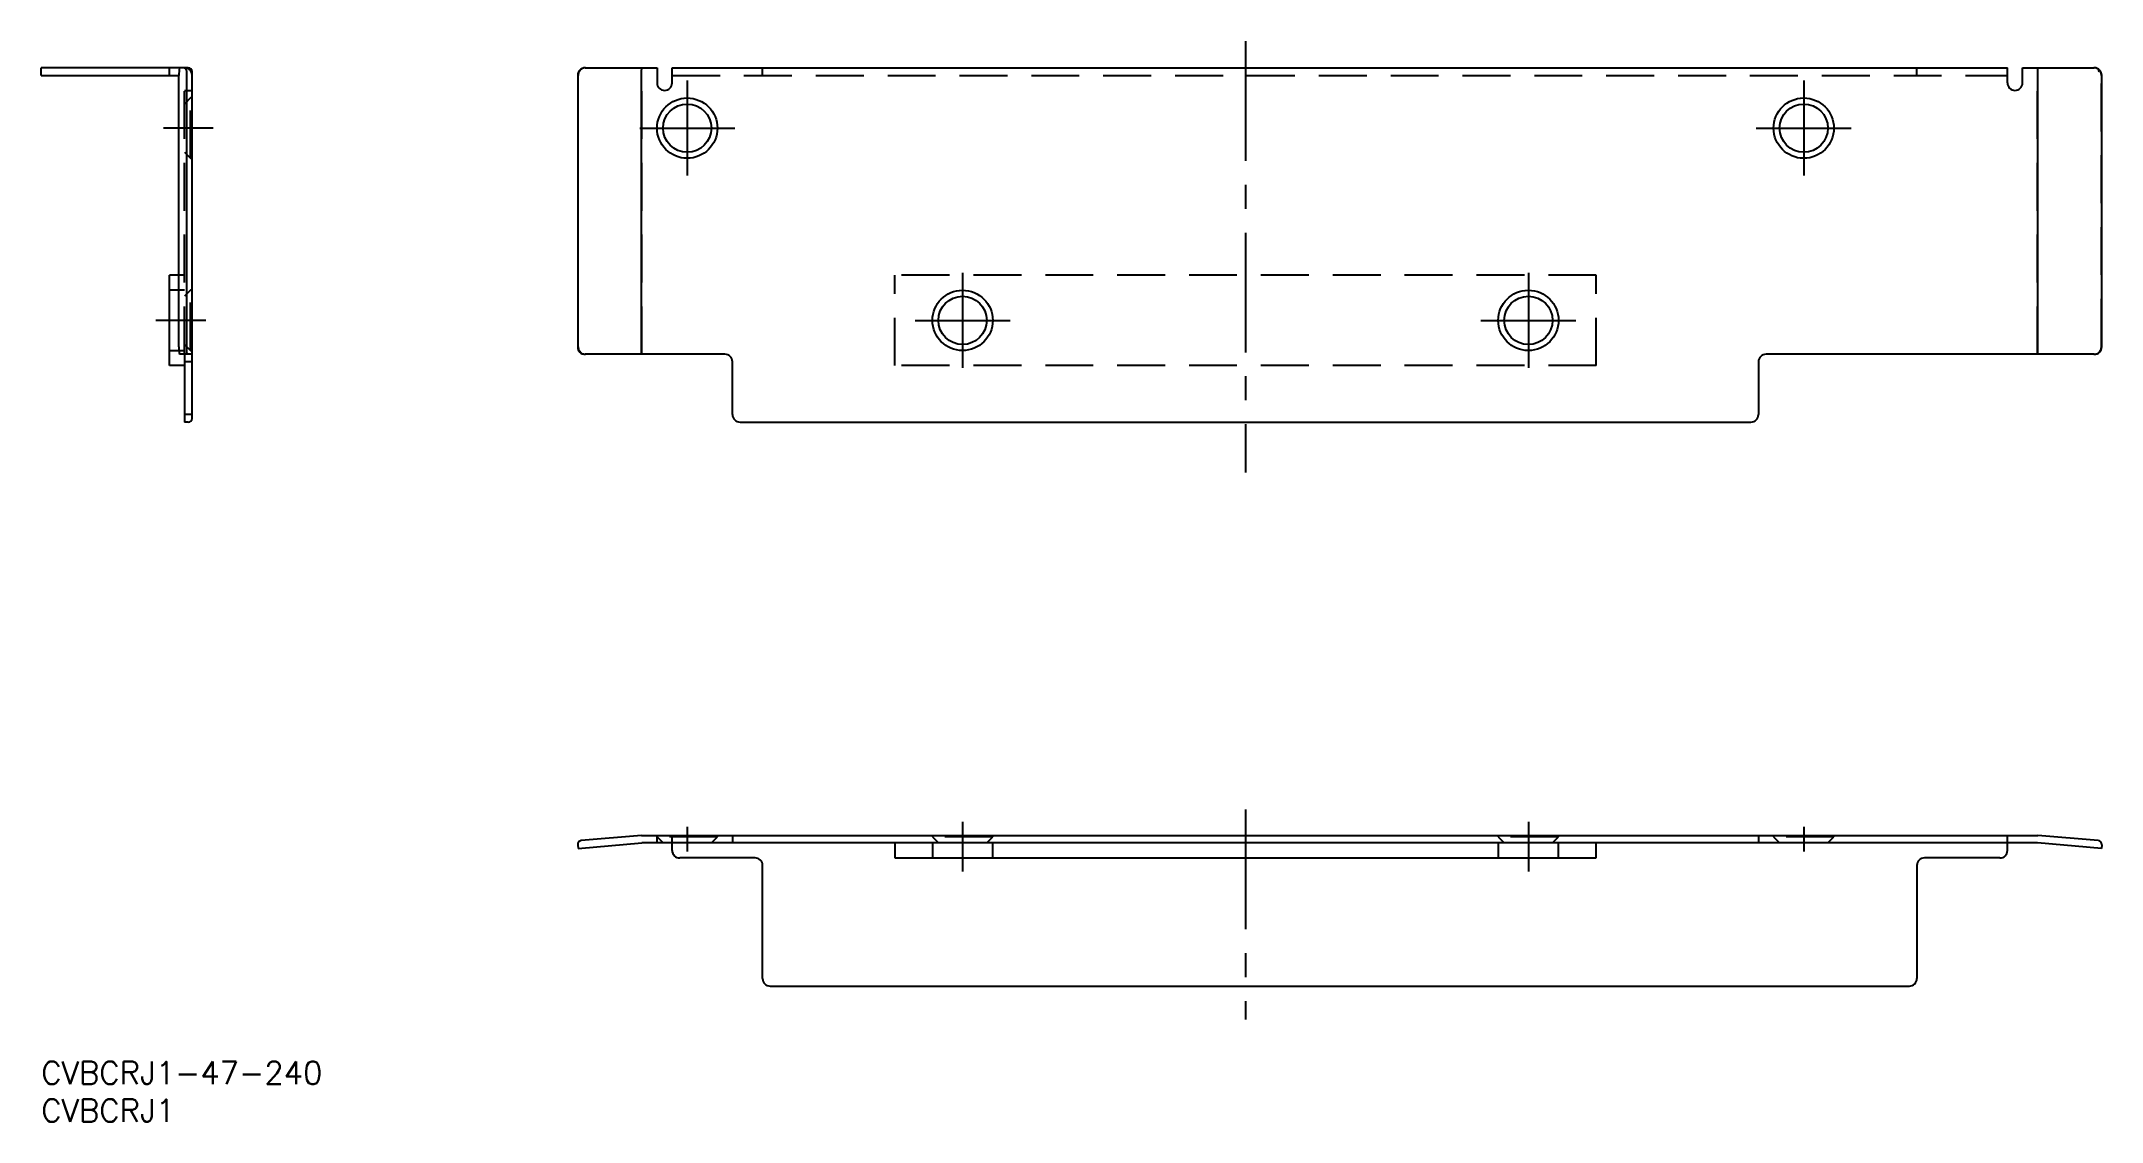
# Model space of a CAD drawing. Extents: x 0 to 273, y -8 to 135.
import ezdxf

# ---------------------------------------------------------------- set-up
doc = ezdxf.new("R2010")
doc.units = 0
doc.header["$LTSCALE"] = 0.5
doc.linetypes.add('CENTER', pattern=[50.8, 31.75, -6.35, 6.35, -6.35])
doc.linetypes.add('DASHED', pattern=[19.05, 12.7, -6.35])
for name, color, linetype in [('MSM_CENTER', 1, 'CENTER'), ('MSM_CONTINUOUS', 7, 'CONTINUOUS'), ('MSM_DASHED', 4, 'DASHED'), ('MSM_PART_NUMBER', 7, 'CONTINUOUS')]:
    doc.layers.add(name, color=color, linetype=linetype)
doc.styles.get("Standard").update_dxf_attribs({"font": 'txt.shx', "height": 3, "bigfont": 'bigfont.shx'})

msp = doc.modelspace()

# ---------------------------------------------------------------- linework, layer by layer
at = {"layer": 'MSM_CENTER'}
for p, q in [((159.63, 135.34), (159.63, 78.12)), ((85.63, 130.11), (85.63, 117.51)), ((233.63, 130.11), (233.63, 117.51)), ((22.8, 123.81), (16.2, 123.81)), ((79.33, 123.81), (91.93, 123.81)), ((227.33, 123.81), (239.93, 123.81)), ((122.13, 104.61), (122.13, 92.01)), ((197.13, 104.61), (197.13, 92.01)), ((21.8, 98.31), (15.2, 98.31)), ((115.83, 98.31), (128.43, 98.31)), ((190.83, 98.31), (203.43, 98.31)), ((159.63, 33.41), (159.63, 5.59)), ((85.63, 31.15), (85.63, 27.85)), ((122.13, 31.8), (122.13, 25.2)), ((197.13, 31.8), (197.13, 25.2)), ((233.63, 31.15), (233.63, 27.85))]:
    msp.add_line(p, q, dxfattribs=at)
at = {"layer": 'MSM_CONTINUOUS'}
for p, q in [((0, 130.81), (0, 131.81)), ((19.5, 131.81), (0, 131.81)), ((17, 130.81), (17, 131.81)), ((19.3, 93.94), (19.3, 131.31)), ((20, 85.31), (20, 131.31)), ((72.11, 131.81), (81.63, 131.81)), ((79.58, 131.31), (79.6, 131.81)), ((79.58, 93.81), (79.58, 131.31)), ((81.63, 131.81), (81.63, 129.81)), ((83.63, 129.81), (83.63, 131.81)), ((83.63, 131.81), (260.63, 131.81)), ((260.63, 129.81), (260.63, 131.81)), ((262.63, 131.81), (272.14, 131.81)), ((262.63, 129.81), (262.63, 131.81)), ((264.67, 131.31), (264.65, 131.81)), ((264.67, 93.81), (264.67, 131.31)), ((272.68, 131.31), (272.88, 131.52)), ((0, 130.81), (18.26, 130.81)), ((18.26, 94.81), (18.26, 130.81)), ((71.11, 130.81), (71.11, 94.81)), ((273.14, 94.81), (273.14, 130.81)), ((18.26, 104.31), (17, 104.31)), ((17, 92.31), (17, 104.31)), ((20, 93.81), (18.35, 93.81)), ((19, 93.81), (19, 84.81)), ((19.3, 93.94), (19.34, 93.81)), ((90.63, 93.81), (72.11, 93.81)), ((272.14, 93.81), (228.63, 93.81)), ((19, 92.31), (17, 92.31)), ((20, 92.81), (19, 92.81)), ((91.63, 85.81), (91.63, 92.81)), ((227.63, 92.81), (227.63, 85.81)), ((20, 85.81), (19, 85.81)), ((19.5, 84.81), (19, 84.81)), ((92.63, 84.81), (226.63, 84.81)), ((71.11, 28.76), (71.16, 28.26)), ((71.16, 28.26), (79.63, 29)), ((79.58, 30), (71.57, 29.3)), ((79.58, 30), (264.67, 30)), ((264.63, 29), (79.63, 29)), ((83.63, 28), (83.63, 29)), ((91.63, 30), (91.63, 29)), ((113.13, 29), (113.13, 27)), ((206.13, 27), (206.13, 29)), ((227.63, 30), (227.63, 29)), ((260.63, 28), (260.63, 29)), ((273.09, 28.26), (264.63, 29)), ((273.09, 28.26), (264.63, 29)), ((272.68, 29.3), (264.67, 30)), ((273.14, 28.76), (273.09, 28.26)), ((273.14, 28.76), (273.09, 28.26)), ((94.63, 27), (84.63, 27)), ((95.63, 11), (95.63, 26)), ((113.13, 27), (206.13, 27)), ((248.63, 26), (248.63, 11)), ((259.63, 27), (249.63, 27)), ((96.63, 10), (247.63, 10))]:
    msp.add_line(p, q, dxfattribs=at)
for centre, radius in [((85.63, 123.81), 4), ((85.63, 123.81), 3.2), ((233.63, 123.81), 4), ((233.63, 123.81), 3.2), ((122.13, 98.31), 4), ((122.13, 98.31), 3.2), ((197.13, 98.31), 4), ((197.13, 98.31), 3.2)]:
    msp.add_circle(centre, radius, dxfattribs=at)
for centre, radius, start, end in [((22.65, 130.93), 4.39, 168.4584, 181.5795), ((18.8, 131.31), 0.5, 0, 90), ((19.5, 131.31), 0.5, 0, 90), ((72.11, 130.81), 1, 90, 180), ((272.14, 130.81), 1, 0, 90), ((82.63, 129.81), 1, 180, 0), ((261.63, 129.81), 1, 180, 0), ((22.7, 94.69), 4.44, 178.4965, 191.4657), ((72.11, 94.81), 1, 180, 270), ((90.63, 92.81), 1, 0, 90), ((228.63, 92.81), 1, 90, 180), ((272.14, 94.81), 1, 270, 360), ((19.5, 85.31), 0.5, 270, 0), ((92.63, 85.81), 1, 180, 270), ((226.63, 85.81), 1, 270, 0), ((71.61, 28.8), 0.5, 95, 185), ((84.63, 28), 1, 180, 270), ((259.63, 28), 1, 270, 0), ((272.64, 28.8), 0.5, 355, 85), ((94.63, 26), 1, 0, 90), ((249.63, 26), 1, 90, 180), ((96.63, 11), 1, 180, 270), ((247.63, 11), 1, 270, 0)]:
    msp.add_arc(centre, radius, start, end, dxfattribs=at)
at = {"layer": 'MSM_DASHED'}
for p, q in [((19, 93.81), (19, 131.81)), ((79.63, 93.81), (79.63, 131.81)), ((95.63, 130.81), (95.63, 131.81)), ((248.63, 130.81), (248.63, 131.81)), ((264.63, 93.81), (264.63, 131.81)), ((19, 128.81), (20, 128.81)), ((71.16, 94.81), (71.16, 130.81)), ((83.63, 130.81), (260.63, 130.81)), ((273.09, 94.81), (273.09, 130.81)), ((19.8, 127.81), (19, 127.01)), ((20, 127.81), (19.8, 127.81)), ((19.8, 119.81), (19.8, 127.81)), ((19, 120.61), (19.8, 119.81)), ((19.8, 119.81), (20, 119.81)), ((19, 104.31), (18.26, 104.31)), ((113.13, 92.31), (113.13, 104.31)), ((206.13, 104.31), (113.13, 104.31)), ((206.13, 92.31), (206.13, 104.31)), ((19, 102.31), (17, 102.31)), ((19.8, 102.31), (19, 101.51)), ((20, 102.31), (19.8, 102.31)), ((19.8, 94.31), (19.8, 102.31)), ((17, 94.31), (19, 94.31)), ((19, 95.11), (19.8, 94.31)), ((19.8, 94.31), (20, 94.31)), ((206.13, 92.31), (113.13, 92.31)), ((81.63, 29), (81.63, 30)), ((89.63, 29.8), (81.63, 29.8)), ((81.63, 29.8), (82.43, 29)), ((83.63, 29), (83.63, 30)), ((88.83, 29), (89.63, 29.8)), ((89.63, 29.8), (89.63, 30)), ((118.13, 30), (118.13, 29.8)), ((118.13, 29.8), (118.93, 29)), ((126.13, 29.8), (118.13, 29.8)), ((118.13, 29), (118.13, 27)), ((125.33, 29), (126.13, 29.8)), ((126.13, 29.8), (126.13, 30)), ((126.13, 27), (126.13, 29)), ((193.13, 30), (193.13, 29.8)), ((201.13, 29.8), (193.13, 29.8)), ((193.13, 29.8), (193.93, 29)), ((193.13, 29), (193.13, 27)), ((200.33, 29), (201.13, 29.8)), ((201.13, 29.8), (201.13, 30)), ((201.13, 27), (201.13, 29)), ((229.63, 30), (229.63, 29.8)), ((237.63, 29.8), (229.63, 29.8)), ((229.63, 29.8), (230.43, 29)), ((236.83, 29), (237.63, 29.8)), ((237.63, 29.8), (237.63, 30)), ((260.63, 29), (260.63, 30))]:
    msp.add_line(p, q, dxfattribs=at)
for centre, start, end in [((19, 130.81), 0, 90), ((72.16, 130.81), 90, 180), ((272.09, 130.81), 0, 90), ((72.16, 94.81), 180, 270), ((272.09, 94.81), 270, 0)]:
    msp.add_arc(centre, 1, start, end, dxfattribs=at)

# ---------------------------------------------------------------- texts
at = {"layer": 'MSM_PART_NUMBER'}
for s, p in [('CVBCRJ1-47-240', (0, -3)), ('CVBCRJ1', (0, -8))]:
    msp.add_text(s, height=3, dxfattribs=at).set_placement(p)

doc.saveas('drawing.dxf')
